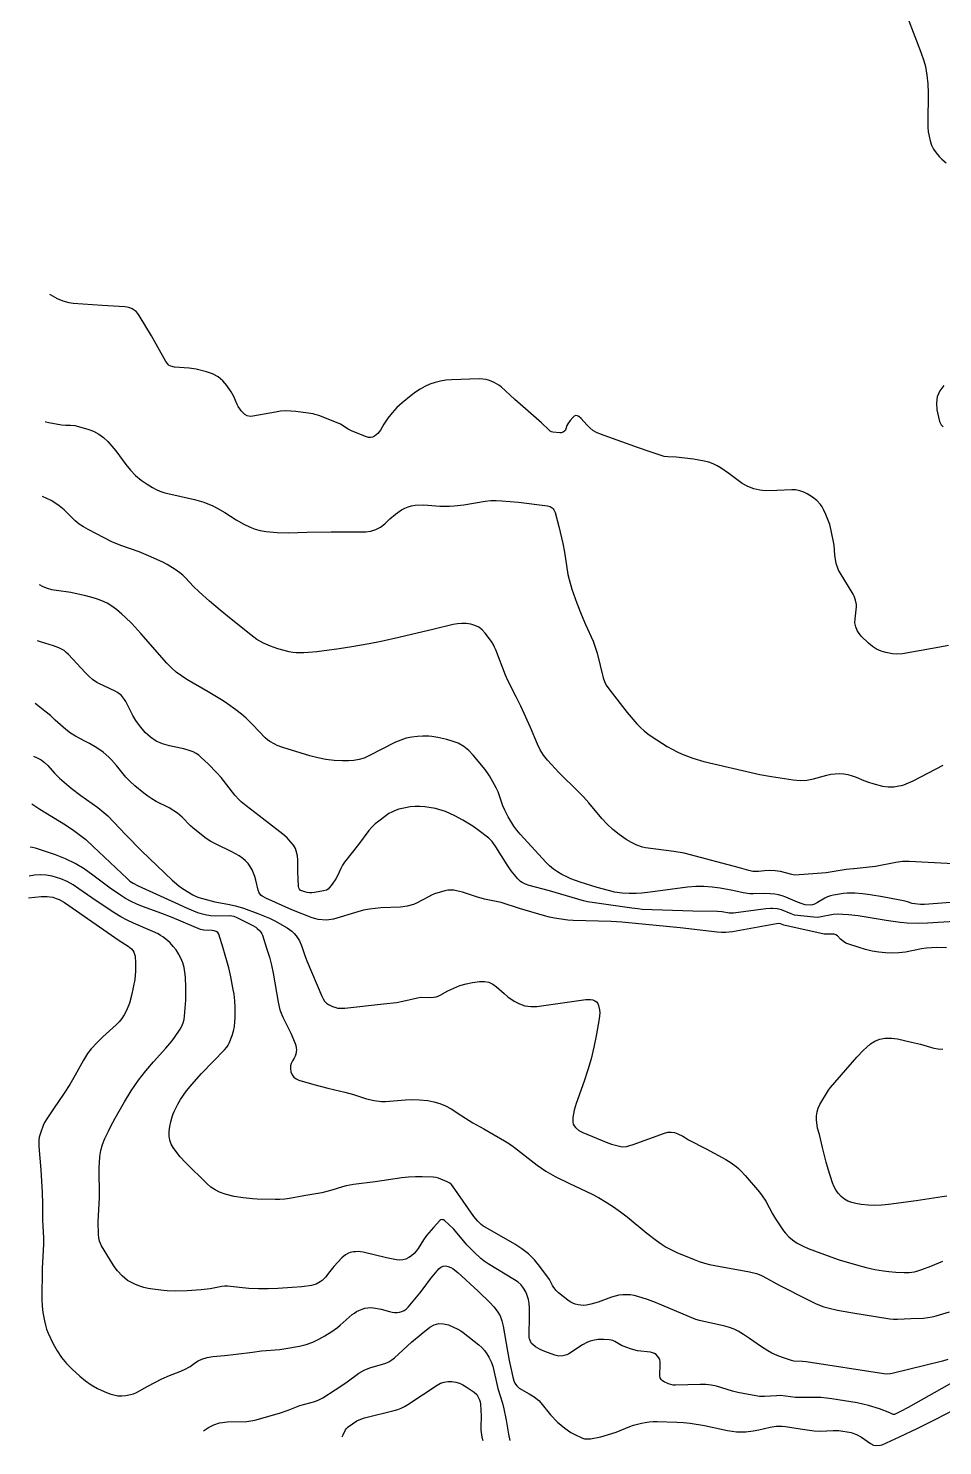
# Model space of a CAD drawing. Header units: centimetres. Extents: x 0 to 1302389, y -144212 to 85618.
# Drawn here: x 494861 to 502728, y -92347 to -80146 of the extents above; entities that cross this region are included whole.
import ezdxf

# ---------------------------------------------------------------- set-up
doc = ezdxf.new("R2010")
doc.units = ezdxf.units.CM
doc.header["$LTSCALE"] = 4
doc.layers.add('CURVAS-INTERMEDIARIAS', color=39, linetype='Continuous')
doc.layers.add('CURVAS-MESTRA', color=34, linetype='Continuous')

msp = doc.modelspace()

# ---------------------------------------------------------------- linework, layer by layer
at = {"layer": 'CURVAS-INTERMEDIARIAS'}
for points, elevation in [([(502371.929, -79909.753), (502541.293, -80350.67), (502567.108, -80425.237), (502580.991, -80475.841), (502593.382, -80549.997), (502600.77, -80624.85), (502602.683, -80700.04), (502599.927, -80955.692), (502601.153, -80995.749), (502604.561, -81035.52), (502611.237, -81074.881), (502620.094, -81113.955), (502633.389, -81151.225), (502650.191, -81186.466), (502672.266, -81218.668), (502697.845, -81248.861), (502722.027, -81273.222), (502757.767, -81303.823)], 77837.651), ([(502778.891, -85457.743), (502705.149, -85472.39), (502382.288, -85529.412), (502332.075, -85533.06), (502296.124, -85530.818), (502239.151, -85519.87), (502198.232, -85507.052), (502159.558, -85490.089), (502124.276, -85466.89), (502091.249, -85439.547), (502028.027, -85377.429), (502003.528, -85347.647), (501994.012, -85330.961), (501980.26, -85298.908), (501974.24, -85276.411), (501973.223, -85264.852), (501975.088, -85229.511), (501986.898, -85124.687), (501986.472, -85106.031), (501979.204, -85069.277), (501965.678, -85033.861), (501957.198, -85016.94), (501845.362, -84833.425), (501832.772, -84809.898), (501822.12, -84785.643), (501814.404, -84760.31), (501808.626, -84734.25), (501801.093, -84680.927), (501793.682, -84595.722), (501770.27, -84468.197), (501756.533, -84417.569), (501724.335, -84331.252), (501704.113, -84287.089), (501691.692, -84266.268), (501678.113, -84246.064), (501646.072, -84209.985), (501607.839, -84180.535), (501562.885, -84152.965), (501532.619, -84138.112), (501500.744, -84127.411), (501460.952, -84119.798), (501429.564, -84119.19), (501301.828, -84125.364), (501201.789, -84126.224), (501156.336, -84122.755), (501103.479, -84110.043), (501051.789, -84089.855), (501003.247, -84062.778), (500887.786, -83978.129), (500821.916, -83931.94), (500787.752, -83911.522), (500752.334, -83894.106), (500715.051, -83881.19), (500676.505, -83871.273), (500584.184, -83853.776), (500510.696, -83846.202), (500434.315, -83836.18), (500363.892, -83834.889), (500331.882, -83830.902), (500202.215, -83789.693), (500109.659, -83758.217), (499782.916, -83640.464), (499749.875, -83625.544), (499718.921, -83607.614), (499691.073, -83585.151), (499665.293, -83559.673), (499616.546, -83504.404), (499598.651, -83487.649), (499585.906, -83480.765), (499571.429, -83480.24), (499557.262, -83485.498), (499545.485, -83494.988), (499522.108, -83521.086), (499502.549, -83549.175), (499495.722, -83564.789), (499483.247, -83604.515), (499478.448, -83612.223), (499463.735, -83623.401), (499445.077, -83628.833), (499435.441, -83629.424), (499375.033, -83622.088), (499363.124, -83619.129), (499352.151, -83613.626), (499342.141, -83606.253), (499276.733, -83540.771), (499047.275, -83341.867), (498928.71, -83231.713), (498909.784, -83217.191), (498868.278, -83193.45), (498828.604, -83177.346), (498799.911, -83169.34), (498770.395, -83165.409), (498740.302, -83164.209), (498501.452, -83171.56), (498454.099, -83175.523), (498407.42, -83182.753), (498361.768, -83194.844), (498316.792, -83210.192), (498273.467, -83229.94), (498231.616, -83252.179), (498191.976, -83278.151), (498153.81, -83306.615), (498076.607, -83369.909), (498031.432, -83410.314), (497989.886, -83454.451), (497952.595, -83502.161), (497920.153, -83553.3), (497891.205, -83604.293), (497868.647, -83634.353), (497839.228, -83657.763), (497822.518, -83664.832), (497805.542, -83668.67), (497788.161, -83667.628), (497770.526, -83663.348), (497645.713, -83613.143), (497611.312, -83596.422), (497547.812, -83553.863), (497513.212, -83537.672), (497359.711, -83479.433), (497326.953, -83469.288), (497310.174, -83465.864), (497162.456, -83445.291), (497118.492, -83441.113), (497074.58, -83439.834), (497030.756, -83442.908), (496987.002, -83448.895), (496793.016, -83485.511), (496768.524, -83486.693), (496744.652, -83481.068), (496722.902, -83469.379), (496713.421, -83461.557), (496692.233, -83438.326), (496678.933, -83420.89), (496667.107, -83402.612), (496657.498, -83383.08), (496630.107, -83315.509), (496605.997, -83274.621), (496568.84, -83220.64), (496532.958, -83179.453), (496492.622, -83144.821), (496445.597, -83120.011), (496394.131, -83101.738), (496305.008, -83081.143), (496243.506, -83070.128), (496118.78, -83061.98), (496086.27, -83053.786), (496072.805, -83047.559), (496066.955, -83043.074), (496056.688, -83032.046), (496043.971, -83013.157), (495919.93, -82793.436), (495815.421, -82617.274), (495802.707, -82599.855), (495788.297, -82584.312), (495771.341, -82571.583), (495752.7, -82560.731), (495732.376, -82552.741), (495711.635, -82546.457), (495690.294, -82542.759), (495496.734, -82533.228), (495245.547, -82513.591), (495210.651, -82508.768), (495159.849, -82494.145), (495110.999, -82473.619), (495050.641, -82441.107), (495044.829, -82436.942)], 77837.651), ([(502737.878, -83220.139), (502704.574, -83267.278), (502681.837, -83317.402), (502674.953, -83372.015), (502678.645, -83429.615), (502701.775, -83531.395), (502708.547, -83548.67), (502715.158, -83558.809), (502731.987, -83576.887)], 77837.651), ([(502823.06, -87337.821), (502440.633, -87317.153), (502382.428, -87317.977), (502324.821, -87326.371), (502149.504, -87360.293), (502070.274, -87370.582), (501991.472, -87377.179), (501898.596, -87387.379), (501725.928, -87415.467), (501457.62, -87435.305), (501429.331, -87431.368), (501333.534, -87404.816), (501288.196, -87398.307), (501242.401, -87396.467), (501196.66, -87399.168), (501143.772, -87404.622), (501119.851, -87405.13), (501095.966, -87403.465), (501060.916, -87396.13), (500979.314, -87372.616), (500548.438, -87257.207), (500504.161, -87247.367), (500414.702, -87232.263), (500171.147, -87199.513), (500145.876, -87193.943), (500096.681, -87177.641), (500049.716, -87155.527), (500005.45, -87128.399), (499944.544, -87085.458), (499891.444, -87043.28), (499841.293, -86997.582), (499794.737, -86948.342), (499682.721, -86813.594), (499636.44, -86761.546), (499588.164, -86711.35), (499427.987, -86554.765), (499326.576, -86445.894), (499292.75, -86403.292), (499264.838, -86356.594), (499241.118, -86307.285), (499182.373, -86165.998), (499099.713, -85981.071), (499059.12, -85899.376), (498987.244, -85761.42), (498967.014, -85713.738), (498883.835, -85497.429), (498872.919, -85472.356), (498860.633, -85448.063), (498846.266, -85424.937), (498791.397, -85351.946), (498765.198, -85324.78), (498736.205, -85302.104), (498703.037, -85286.168), (498667.066, -85274.71), (498628.849, -85269.708), (498590.717, -85268.139), (498552.726, -85271.733), (498514.829, -85278.771), (498353.892, -85319.069), (498049.158, -85391.256), (497896.405, -85424.887), (497794.154, -85445.295), (497645.45, -85471.545), (497535.674, -85488.8), (497343.437, -85513.253), (497272.633, -85520.395), (497230.001, -85522.118), (497166.068, -85521.357), (497135.613, -85518.611), (497105.499, -85513.302), (497006.655, -85487.009), (496944.303, -85465.449), (496884.323, -85439.229), (496827.9, -85406.035), (496773.857, -85368.192), (496604.743, -85232.831), (496511.021, -85155.147), (496418.518, -85076.026), (496331.198, -84997.051), (496282.818, -84950.383), (496213.411, -84877.362), (496189.129, -84854.36), (496163.346, -84833.068), (496123.944, -84804.082), (496054.236, -84760.234), (496017.779, -84741.146), (495894.62, -84685.825), (495813.727, -84653.645), (495655.398, -84597.899), (495579.324, -84565.474), (495375.271, -84461.189), (495336.27, -84438.53), (495299.049, -84413.484), (495264.504, -84384.867), (495167.399, -84289.947), (495124.714, -84255.357), (495079.195, -84224.643), (495055.389, -84210.973), (494983.18, -84174.67)], 77638.323), ([(502945.91, -87659.796), (502573.205, -87688.995), (502537.594, -87689.583), (502487.696, -87682.961), (502467.173, -87678.35), (502427.088, -87665.463), (502406.616, -87660.517), (502210.528, -87623.408), (502105.011, -87605.582), (502039.298, -87596.242), (501973.202, -87590.348), (501952.201, -87589.804), (501907.126, -87590.215), (501874.287, -87593.352), (501789.602, -87607.549), (501763.173, -87614.008), (501737.531, -87622.458), (501713.072, -87633.893), (501651.526, -87671.68), (501625.474, -87685.973), (501607.144, -87692.317), (501587.815, -87694.027), (501545.024, -87690.523), (501518.42, -87683.551), (501479.521, -87668.908), (501377.941, -87625.103), (501347.086, -87613.708), (501315.705, -87604.618), (501283.522, -87598.988), (501242.736, -87595.276), (501184.55, -87594.127), (501097.418, -87596.662), (501068.572, -87595.571), (501011.417, -87586.869), (500923.273, -87568.268), (500813.295, -87547.49), (500743.621, -87537.864), (500673.833, -87532.698), (500603.864, -87534.217), (500533.782, -87540.195), (500210.851, -87583.269), (500139.81, -87590.924), (500092.314, -87594.294), (500031.085, -87594.64), (499970.049, -87590.158), (499904.768, -87580.675), (499852.716, -87568.922), (499756.275, -87542.404), (499610.12, -87495.971), (499529.144, -87465.944), (499489.72, -87448.376), (499450.839, -87429.519), (499413.763, -87407.854), (499378.507, -87383.799), (499345.992, -87356.155), (499315.296, -87326.121), (499091.426, -87082.479), (499063.278, -87048.801), (499038.396, -87012.645), (498989.421, -86932.269), (498959.921, -86876.389), (498943.953, -86837.572), (498916.148, -86751.499), (498902.627, -86717.046), (498886.691, -86683.647), (498827.404, -86579.374), (498792.288, -86526.683), (498688.858, -86401.751), (498650.666, -86362.042), (498607.684, -86327.58), (498560.255, -86300.07), (498508.822, -86281.074), (498461.124, -86267.977), (498385.036, -86249.728), (498333.723, -86240.839), (498307.911, -86238.301), (498255.997, -86238.26), (498208.495, -86241.111), (498159.485, -86247.079), (498111.507, -86256.897), (498065.082, -86272.464), (498019.679, -86291.878), (497791.004, -86408.975), (497749.2, -86427.29), (497706.335, -86441.305), (497661.869, -86448.843), (497616.335, -86452.067), (497564.501, -86451.869), (497492.699, -86448.387), (497421.554, -86440.69), (497351.382, -86426.685), (497281.845, -86408.471), (497049.1, -86336.234), (497002.604, -86319.092), (496980.173, -86308.625), (496937.176, -86284.123), (496917.165, -86269.826), (496898.61, -86253.68), (496793.155, -86141.63), (496736.221, -86084.321), (496695.777, -86048.899), (496647.01, -86011.189), (496575.01, -85959.672), (496537.91, -85935.56), (496408.179, -85857.6), (496224.61, -85750.622), (496177.772, -85720.516), (496133.212, -85687.627), (496092.047, -85650.572), (496053.147, -85610.743), (495829.653, -85356.173), (495750.235, -85270.135), (495694.87, -85215.193), (495666.052, -85188.932), (495619.951, -85149.131), (495580.272, -85119.667), (495538.66, -85093.81), (495494.123, -85073.361), (495447.662, -85056.53), (495417.41, -85047.689), (495354.006, -85030.729), (495290.176, -85015.747), (495225.718, -85003.731), (495102.363, -84986.015), (495062.662, -84978.348), (495023.999, -84967.639), (494986.893, -84952.394), (494956.142, -84936.801)], 77538.659), ([(502829.987, -87834.123), (502599.333, -87849.777), (502516.871, -87850.621), (502422.447, -87847.694), (502363.541, -87841.831), (502243.128, -87825.308), (502000.139, -87784.665), (501917.758, -87776.291), (501821.134, -87772.542), (501786.463, -87774.074), (501669.253, -87798.378), (501652.76, -87799.822), (501619.596, -87798.683), (501453.161, -87779.304), (501423.52, -87769.076), (501340.173, -87734.436), (501303.364, -87725.651), (501265.273, -87722.872), (501246.151, -87723.02), (501208.026, -87726.356), (500928.402, -87763.888), (500891.647, -87761.448), (500831.881, -87751.24), (500791.765, -87747.632), (500579.752, -87746.257), (500142.867, -87729.994), (500104.372, -87726.938), (500053.27, -87720.469), (499671.726, -87664.016), (499637.741, -87657.394), (499346.029, -87570.293), (499169.165, -87524.685), (499138.669, -87513.651), (499109.756, -87499.098), (499096.455, -87490.175), (499072.941, -87468.288), (499015.153, -87398.7), (498980.811, -87347.744), (498884.738, -87191.373), (498851.924, -87146.749), (498822.253, -87117.918), (498740.03, -87053.151), (498685.899, -87015.069), (498599.739, -86962.133), (498529.845, -86925.001), (498448.982, -86888.103), (498393.162, -86869.098), (498364.471, -86862.451), (498271.794, -86848.313), (498230.036, -86844.807), (498188.421, -86844.377), (498147.017, -86848.558), (498105.745, -86855.813), (498049.595, -86868.945), (498011.336, -86881.065), (497986.991, -86892.267), (497963.965, -86905.872), (497876.629, -86969.98), (497846.147, -86994.927), (497817.483, -87021.66), (497791.562, -87051.047), (497702.091, -87172.155), (497582.335, -87323.172), (497564.561, -87349.879), (497549.229, -87378.071), (497519.948, -87441.844), (497506.991, -87466.339), (497475.973, -87512.349), (497452.314, -87542.884), (497440.453, -87554.862), (497426.068, -87563.658), (497401.766, -87571.828), (497322.151, -87584.913), (497301.36, -87586.8), (497280.689, -87586.833), (497260.197, -87584.082), (497239.835, -87579.48), (497205.847, -87568.591), (497200.757, -87565.472), (497192.766, -87556.445), (497187.701, -87545.071), (497185.493, -87532.825), (497178.252, -87402.855), (497179.458, -87306.552), (497175.217, -87268.33), (497166.397, -87225.543), (497158.479, -87205.969), (497142.08, -87178.809), (497103.042, -87131.495), (497086.556, -87114.19), (497050.59, -87082.625), (496846.927, -86923.988), (496733.758, -86839.327), (496692.664, -86805.234), (496673.701, -86786.468), (496638.176, -86746.421), (496519.285, -86595.89), (496483.512, -86554.277), (496406.475, -86476.036), (496348.356, -86421.792), (496326.536, -86403.897), (496303.501, -86388.028), (496278.637, -86375.206), (496252.565, -86364.421), (496197.984, -86348.036), (496170.274, -86341.459), (496074.419, -86323.177), (496015.572, -86306.075), (495960.587, -86282.055), (495911.429, -86247.669), (495866.154, -86206.358), (495816.184, -86147.062), (495785.998, -86105.274), (495759.677, -86060.937), (495700.603, -85940.913), (495689.093, -85922.622), (495660.786, -85889.807), (495626.992, -85862.555), (495608.412, -85851.431), (495467.747, -85786.745), (495448.92, -85776.244), (495413.614, -85751.42), (495380.851, -85723.031), (495350.249, -85692.325), (495205.32, -85535.931), (495187.027, -85518.586), (495167.497, -85503), (495146.13, -85490.064), (495123.538, -85478.877), (495075.871, -85460.942), (494964.623, -85427.888), (494939.084, -85417.621)], 77438.995), ([(502760.653, -88060.37), (502674.253, -88058.064), (502588.201, -88063.748), (502545.635, -88070.329), (502408.314, -88098.215), (502351.18, -88105.257), (502293.638, -88107.045), (502235.831, -88105.327), (502178.244, -88098.796), (502121.226, -88089.461), (502065.057, -88075.914), (502009.456, -88059.564), (501912.665, -88027.143), (501895.189, -88019.699), (501875.022, -88007.674), (501850.35, -87985.908), (501823.718, -87958.236), (501809.521, -87949.28), (501793.872, -87943.744), (501777.333, -87942.362), (501727.044, -87944.607), (501709.245, -87943.468), (501361.947, -87867.263), (501333.016, -87855.332), (501318.508, -87852.338), (501298.686, -87853.319), (500918.601, -87922.748), (500863.255, -87928.123), (500826.188, -87928.25), (500789.225, -87925.457), (500470.944, -87889.637), (499967.511, -87840.458), (499876.139, -87835.825), (499548.966, -87825.596), (499501.594, -87821.813), (499387.96, -87805.467), (499344.239, -87797.118), (499300.967, -87786.724), (499086.384, -87723.649), (498930.193, -87671.795), (498787.083, -87643.174), (498716.981, -87622.807), (498596.144, -87583.178), (498546.029, -87569.392), (498520.86, -87565.078), (498495.734, -87563.437), (498470.661, -87565.789), (498445.621, -87570.823), (498356.214, -87597.637), (498328.87, -87608.336), (498302.48, -87621.219), (498250.024, -87651.006), (498199.487, -87676.05), (498173.433, -87687.008), (498119.71, -87703.071), (498064.104, -87710.233), (497895.048, -87717.502), (497844.782, -87721.434), (497794.92, -87727.843), (497745.699, -87737.968), (497696.879, -87750.589), (497485.989, -87813.262), (497446.151, -87820.985), (497425.931, -87821.922), (497354.618, -87816.95), (497333.135, -87812.982), (497301.625, -87803.544), (497127.689, -87733.028), (496905.303, -87634.884), (496882.716, -87622.898), (496872.317, -87615.494), (496862.383, -87607.386), (496846.688, -87588.048), (496837.635, -87564.849), (496818.468, -87477.939), (496809.94, -87447.287), (496799.326, -87417.506), (496785.559, -87389.048), (496769.703, -87361.471), (496750.736, -87336.087), (496729.85, -87312.648), (496706.091, -87292.135), (496673.991, -87269.545), (496611.943, -87233.882), (496475.663, -87170.148), (496431.846, -87146.296), (496390.079, -87119.031), (496349.664, -87089.492), (496274.964, -87029.156), (496255.709, -87011.481), (496184.183, -86935.333), (496143.476, -86902.71), (496073.025, -86857.347), (495959.394, -86800.32), (495922.64, -86779.545), (495887.521, -86756.123), (495853.478, -86730.934), (495776.652, -86667.296), (495737.385, -86630.662), (495700.617, -86591.53), (495617.868, -86492.248), (495574.679, -86443.65), (495552.242, -86420.098), (495504.023, -86377.007), (495450.575, -86340.602), (495387.953, -86303.719), (495347.715, -86281.176), (495265.426, -86239.545), (495222.761, -86212.692), (495183.147, -86181.559), (495092.615, -86101.697), (495050.353, -86062.351), (495003.36, -86023.591), (494931.303, -85967.391), (494919.877, -85959.003)], 77339.331), ([(494889.229, -86822.894), (494960.204, -86866.461), (495179.267, -87003.559), (495251.189, -87051.879), (495321.152, -87102.959), (495354.942, -87129.956), (495419.432, -87187.678), (495709.648, -87465.718), (495734.922, -87486.582), (495761.783, -87505.388), (495805.08, -87528.435), (496120.055, -87671.156), (496227.982, -87719.285), (496315.388, -87756.205), (496337.231, -87763.817), (496382.018, -87775.505), (496427.74, -87782.51), (496473.961, -87784.621), (496593.132, -87784.051), (496628.658, -87789.579), (496653.755, -87799.272), (496790.997, -87868.94), (496817.442, -87884.618), (496829.758, -87893.774), (496852.098, -87914.613), (496861.255, -87926.49), (496868.434, -87939.643), (496874.307, -87953.66), (496913.189, -88072.002), (496934.28, -88140.538), (496952.792, -88209.815), (496968.481, -88279.776), (497009.808, -88529.908), (497025.946, -88595.523), (497041.153, -88637.858), (497050.428, -88658.321), (497089.015, -88732.217), (497119.307, -88795.986), (497156.879, -88885.698), (497162.488, -88903.234), (497166.156, -88921.019), (497166.932, -88939.152), (497165.776, -88957.536), (497161.884, -88975.648), (497156.477, -88993.176), (497148.781, -89009.825), (497133.246, -89035.385), (497122.926, -89056.303), (497116.352, -89077.851), (497115.406, -89100.369), (497119.861, -89130.026), (497130.179, -89153.671), (497144.192, -89173.772), (497163.714, -89188.577), (497186.933, -89199.828), (497317.708, -89238.11), (497438.659, -89269.611), (497582.73, -89303.234), (497658.674, -89325.166), (497771.46, -89361.747), (497835.374, -89376.055), (497900.147, -89383.133), (497932.674, -89382.999), (498105.734, -89368.484), (498165.802, -89366.96), (498225.837, -89369.454), (498296.878, -89375.957), (498350.13, -89385.985), (498401.817, -89400.477), (498451.132, -89421.666), (498498.865, -89447.307), (498591.48, -89506.178), (498684.619, -89569.019), (498781.047, -89620.578), (498958.635, -89722.134), (499001.999, -89749.916), (499043.967, -89779.772), (499238.87, -89931.572), (499314.419, -89983.846), (499394.653, -90028.594), (499517.398, -90089.503), (499706.146, -90177.826), (499766.72, -90211.696), (499833.126, -90251.802), (499895.024, -90291.237), (499955.558, -90332.569), (500014.044, -90376.756), (500184.061, -90516.997), (500264.678, -90580.91), (500306.382, -90610.605), (500349.477, -90637.922), (500394.645, -90661.65), (500441.196, -90682.987), (500589.492, -90743.782), (500633.402, -90760.162), (500677.879, -90774.62), (500723.182, -90786.2), (500769.042, -90795.866), (501066.526, -90849.574), (501125.269, -90865.207), (501163.142, -90879.428), (501181.442, -90888.008), (501328.344, -90967.548), (501570.12, -91092.735), (501640.475, -91126.273), (501706.899, -91151.626), (501750.577, -91163.443), (501822.192, -91179.295), (501938.84, -91201.113), (502272.987, -91255.451), (502306.067, -91258.966), (502339.328, -91258.815), (502453.605, -91251.706), (502564.954, -91248.546), (502601.637, -91244.679), (502637.873, -91237.801), (502673.812, -91228.912), (502787.252, -91195.825)], 77140.003), ([(502772.014, -91605.048), (502726.141, -91620.038), (502294.019, -91726.426), (502276.01, -91729.657), (502248.55, -91730.23), (502221.121, -91727.506), (501554.6, -91625.959), (501523.195, -91622.702), (501448.11, -91619.932), (501427.106, -91614.634), (501351.126, -91588.611), (501303.755, -91570.122), (501257.67, -91549.113), (501224.385, -91530.409), (501170.655, -91496.962), (501064.924, -91423.394), (501013.22, -91389.236), (500970.016, -91362.011), (500933.214, -91342.707), (500893.966, -91329.073), (500853.36, -91318.725), (500636.098, -91269.882), (500603.307, -91260.795), (500258.286, -91114.43), (500187.288, -91087.442), (500105.898, -91061.575), (500073.756, -91054.078), (500041.365, -91048.977), (500008.604, -91047.467), (499975.614, -91048.347), (499942.781, -91052.549), (499910.408, -91058.702), (499878.728, -91067.749), (499763.298, -91110.564), (499701.821, -91128.773), (499663.743, -91136.952), (499639.559, -91139.215), (499615.301, -91138.09), (499590.992, -91134.715), (499567.377, -91127.971), (499544.722, -91119.206), (499523.481, -91107.398), (499503.203, -91093.558), (499423.24, -91030.445), (499401.317, -91010.038), (499382.989, -90986.353), (499372.309, -90969.441), (499344.271, -90915.25), (499263.188, -90803.708), (499216.284, -90747.462), (499165.299, -90695.802), (499108.182, -90651.007), (499046.974, -90610.797), (498770.069, -90453.348), (498757.103, -90444.315), (498727.86, -90414.539), (498694.577, -90374.531), (498510.639, -90111.406), (498497.717, -90096.371), (498482.067, -90084.197), (498464.54, -90074.504), (498391.264, -90045.2), (498368.182, -90037.38), (498343.985, -90034.441), (498250.644, -90032.728), (498191.697, -90033.182), (498132.895, -90035.699), (498074.298, -90041.275), (498015.849, -90048.905), (497844.058, -90075.756), (497658.247, -90098.73), (497595.445, -90110.502), (497564.638, -90118.88), (497473.095, -90147.985), (497386.219, -90168.942), (497230.739, -90195.714), (497108.242, -90219.893), (497067.186, -90225.374), (497025.843, -90227.914), (496984.311, -90228.513), (496829.199, -90224.594), (496789.218, -90222.338), (496709.487, -90214.595), (496630.615, -90201.487), (496553.139, -90181.704), (496505.521, -90164.051), (496467.281, -90145.019), (496432.208, -90120.633), (496399.24, -90092.693), (496211.885, -89908.649), (496166.465, -89859.73), (496145.633, -89833.687), (496107.391, -89780.641), (496090.289, -89750.645), (496078.976, -89718.009), (496073.364, -89683.811), (496072.724, -89666.534), (496073.684, -89642.073), (496078.389, -89600.355), (496086.347, -89559.136), (496097.256, -89517.409), (496106.184, -89490.639), (496117.206, -89464.652), (496146.724, -89407.338), (496170.032, -89367.241), (496195.028, -89328.318), (496222.569, -89291.142), (496251.809, -89255.141), (496286.451, -89215.851), (496351.882, -89144.353), (496547.957, -88940.257), (496567.975, -88917.035), (496579.708, -88900.321), (496589.111, -88882.335), (496613.024, -88816.243), (496624.532, -88777.909), (496633.452, -88739.108), (496638.513, -88699.635), (496640.997, -88659.685), (496640.378, -88572.055), (496637.066, -88516.289), (496630.323, -88460.832), (496621.299, -88405.592), (496603.08, -88312.289), (496585.229, -88234.003), (496537.834, -88065.066), (496498.57, -87943.745), (496490.172, -87929.404), (496476.641, -87919.749), (496459.919, -87914.37), (496442.481, -87912.315), (496370.16, -87910.441), (496340.484, -87904.24), (496097.003, -87800.193), (496008.658, -87765.836), (495843.177, -87704.634), (495793.444, -87684.391), (495744.841, -87661.925), (495697.916, -87636.13), (495652.113, -87608.11), (495563.452, -87546.978), (495416.261, -87434.821), (495341.033, -87382.069), (495262.872, -87334.765), (495180.325, -87295.631), (495094.847, -87261.935), (494921.081, -87204.494), (494895.073, -87198.079), (494876.018, -87195.291)], 77040.339), ([(502833.662, -91791.962), (502432.889, -92018.016), (502366.974, -92052.686), (502313.687, -92077.749), (502303.463, -92078.779), (502272.692, -92063.417), (502184.844, -92030.54), (502089.647, -92000.299), (501991.954, -91979.458), (501775.799, -91944.207), (501728.342, -91937.763), (501680.766, -91933), (501633.007, -91930.766), (501461.423, -91930.818), (501333.845, -91916.326), (501298.52, -91916.511), (501196.07, -91923.788), (501152.035, -91922.131), (501012.342, -91899.046), (500965.525, -91889.629), (500919.167, -91878.492), (500783.013, -91835.366), (500737.114, -91825.034), (500690.328, -91820.112), (500642.946, -91818.8), (500430.718, -91827.206), (500410.23, -91825.479), (500370.468, -91814.244), (500330.713, -91797.648), (500316.289, -91788.163), (500305.059, -91776.531), (500298.624, -91761.711), (500295.383, -91744.745), (500298.284, -91641.296), (500297.049, -91623.291), (500293.326, -91606.134), (500285.874, -91590.234), (500275.936, -91575.173), (500262.827, -91562.85), (500248.448, -91552.907), (500232.17, -91546.546), (500214.62, -91542.574), (500103.787, -91529.553), (500071.933, -91522.97), (500040.769, -91513.688), (500010.049, -91502.612), (499965.655, -91483.801), (499950.237, -91476.028), (499906.157, -91449.208), (499890.836, -91442.334), (499874.602, -91438.038), (499857.765, -91435.476), (499811.55, -91432.291), (499763.84, -91432.865), (499716.848, -91441.131), (499694.018, -91448.296), (499671.835, -91456.898), (499630.001, -91479.819), (499511.609, -91556.617), (499495.541, -91564.21), (499461.251, -91574.052), (499425.999, -91575.71), (499391.527, -91568.157), (499306.194, -91537.295), (499264.325, -91519.032), (499225.143, -91495.549), (499200.311, -91476.733), (499191.05, -91466.621), (499183.909, -91454.913), (499178.182, -91442.13), (499174.388, -91428.375), (499171.585, -91414.469), (499169.979, -91386.068), (499173.053, -91242.121), (499172.716, -91160.26), (499170.048, -91124.223), (499164.253, -91088.927), (499153.798, -91054.716), (499140.231, -91021.228), (499121.784, -90990.558), (499100.31, -90962.673), (499074.301, -90938.978), (499045.256, -90918.066), (498816.049, -90782.166), (498784.044, -90759.826), (498753.785, -90735.164), (498695.896, -90680.993), (498634.96, -90617.857), (498521.813, -90483.751), (498478.595, -90441.564), (498442.187, -90408.934), (498432.726, -90403.143), (498427.42, -90401.748), (498421.822, -90401.109), (498411.1, -90403.294), (498402.13, -90409.553), (498347.016, -90467.724), (498287.797, -90537.359), (498261.295, -90574.555), (498214.409, -90649.195), (498197.932, -90672.391), (498179.525, -90693.639), (498158.219, -90711.981), (498134.988, -90728.396), (498109.651, -90739.973), (498083.612, -90747.609), (498056.538, -90749.328), (498028.771, -90747.119), (497942.586, -90729.052), (497740.808, -90682.085), (497719.96, -90678.518), (497699.067, -90676.626), (497678.095, -90677.242), (497657.078, -90679.532), (497629.665, -90685.172), (497616.171, -90689.693), (497591.076, -90703.362), (497557.521, -90730.954), (497488.172, -90804.79), (497453.833, -90846.832), (497417.59, -90895.343), (497403.79, -90910.632), (497388.484, -90924.416), (497372.178, -90937.195), (497336.201, -90956.607), (497296.687, -90967.075), (497214.221, -90978.205), (497131.354, -90986.18), (497008.694, -90993.018), (496925.494, -90995.884), (496842.252, -90995.955), (496759.091, -90992.737), (496676.177, -90985.714), (496573.295, -90974.637), (496549.733, -90973.752), (496526.322, -90976.38), (496424.312, -90995.485), (496348.04, -91005.782), (496227.015, -91015.294), (496124.54, -91017.326), (496056.307, -91014.22), (496022.313, -91011.043), (495930.482, -90999.18), (495892.646, -90992.496), (495855.331, -90983.871), (495818.821, -90972.313), (495782.842, -90958.817), (495741.003, -90939.343), (495714.846, -90924.083), (495690.535, -90906.012), (495667.462, -90886.072), (495626.285, -90840.845), (495608.128, -90816.29), (495591.195, -90790.764), (495490.955, -90625.455), (495473.206, -90585.083), (495465.817, -90556.718), (495462.831, -90527.556), (495461.824, -90419.422), (495473.154, -90211.893), (495471.11, -89949.141), (495471.744, -89911.688), (495475.676, -89857.969), (495485.038, -89804.919), (495499.625, -89753.046), (495519.222, -89702.859), (495548.884, -89638.183), (495567.253, -89600.732), (495606.943, -89527.358), (495688.329, -89387.477), (495745.878, -89293.189), (495807.277, -89201.598), (495870.788, -89120.522), (495938.049, -89042.298), (496043.545, -88925.244), (496094.069, -88865.263), (496117.337, -88833.723), (496166.475, -88760.391), (496180.995, -88734.837), (496192.186, -88707.664), (496199.946, -88679.311), (496204.234, -88650.225), (496214.985, -88511.132), (496216.996, -88454.92), (496216.601, -88398.669), (496212.934, -88313.111), (496208.278, -88271.539), (496200.695, -88230.673), (496188.709, -88190.868), (496172.538, -88148.923), (496153.994, -88113.238), (496132.856, -88079.415), (496107.81, -88048.368), (496080.161, -88019.18), (496056.873, -87997.386), (496018.724, -87966.716), (495997.989, -87953.815), (495976.425, -87942.109), (495931.697, -87921.271), (495764.21, -87849.858), (495709.873, -87823.261), (495657.12, -87793.633), (495605.416, -87761.999), (495444.871, -87656.791), (495296.236, -87552.617), (495245.932, -87519.934), (495193.717, -87491.287), (495138.616, -87468.665), (495064.183, -87445.461), (495013.73, -87436.143), (494963.24, -87431.956), (494912.704, -87435.432), (494867.224, -87443.162)], 76940.675), ([(494860.525, -87631.998), (494861.517, -87631.962), (494972.16, -87619.945), (495021.88, -87618.476), (495070.963, -87626.548), (495100.07, -87635.715), (495124.86, -87645.594), (495171.953, -87672.393), (495641.637, -87997.689), (495718.925, -88046.919), (495747.84, -88070.624), (495759.778, -88084.13), (495769.296, -88098.83), (495775.189, -88115.324), (495778.671, -88133.014), (495783.147, -88191.802), (495783.965, -88263.486), (495775.519, -88334.675), (495749.221, -88472.944), (495731.801, -88538.837), (495705.945, -88601.895), (495685.436, -88639.133), (495665.217, -88669.584), (495641.686, -88697.559), (495615.957, -88723.88), (495502.451, -88827.89), (495456.411, -88872.758), (495401.379, -88930.153), (495370.19, -88970.01), (495334.613, -89027.533), (495263.359, -89158.492), (495218.511, -89236.579), (495169.266, -89311.969), (495077.195, -89445.782), (495015.186, -89540.675), (495000.397, -89566.038), (494987.168, -89592.115), (494966.98, -89647.098), (494954.913, -89691.196), (494951.144, -89717.196), (494951.534, -89770.071), (494967.482, -89972.138), (494979.102, -90167.457), (494981.945, -90261.538), (494983.429, -90402.759), (494989.794, -90561.402), (494989.472, -90616.426), (494979.654, -90817.413), (494976.643, -91089.154), (494980.476, -91146.648), (494986.286, -91200.848), (494999.102, -91272.762), (495007.293, -91308.196), (495017.331, -91343.019), (495030.143, -91376.926), (495073.784, -91469.441), (495107.509, -91529.497), (495145.348, -91586.481), (495189.353, -91638.838), (495237.47, -91688.133), (495303.756, -91748.75), (495351.695, -91788.039), (495401.99, -91823.568), (495455.828, -91853.468), (495512.033, -91879.608), (495562.055, -91899.661), (495595.397, -91909.985), (495629.159, -91916.667), (495663.564, -91917.893), (495698.378, -91915.475), (495740.687, -91907.377), (495766.75, -91899.553), (495791.673, -91888.629), (495887.662, -91833.751), (496008.047, -91771.075), (496076.481, -91741.32), (496159.29, -91710.886), (496202.923, -91691.671), (496253.817, -91664.474), (496298.89, -91632.086), (496322.397, -91617.577), (496354.215, -91602.9), (496400.099, -91587.081), (496447.996, -91579.184), (496548.421, -91570.804), (496647.731, -91560.282), (496789.264, -91541.91), (496866.49, -91529.629), (497024.309, -91517.63), (497076.646, -91511.648), (497194.608, -91490.737), (497252.054, -91475.31), (497307.85, -91455.869), (497361.17, -91430.407), (497412.84, -91400.931), (497470.72, -91363.51), (497520.451, -91328.507), (497544.134, -91309.479), (497647.815, -91218.776), (497666.065, -91204.795), (497685.156, -91192.247), (497705.493, -91181.845), (497731.696, -91171.067), (497756.229, -91164.176), (497781.021, -91159.664), (497806.206, -91158.731), (497831.653, -91160.167), (497897.777, -91171.731), (497968.774, -91192.902), (497990.056, -91198.343), (498011.482, -91201.52), (498033.146, -91201.274), (498054.963, -91198.767), (498075.699, -91192.401), (498094.968, -91183.554), (498112.047, -91170.979), (498127.659, -91155.924), (498228.615, -91035.356), (498265.91, -90986.421), (498319.851, -90911.503), (498392.203, -90823.659), (498409.914, -90809.639), (498428.918, -90800.744), (498449.879, -90799.528), (498472.123, -90803.434), (498494.955, -90813.873), (498516.795, -90825.894), (498556.534, -90856.24), (498731.217, -91017.531), (498834.031, -91117.925), (498867.165, -91152.534), (498895.904, -91189.483), (498919.657, -91228.846), (498935.958, -91271.85), (498947.273, -91317.256), (498982.777, -91534.115), (498997.407, -91612.282), (499014.015, -91690.054), (499029.287, -91756.786), (499038.14, -91788.806), (499046.701, -91808.853), (499052.575, -91817.985), (499063.785, -91831.862), (499084.727, -91851.328), (499170.219, -91899.651), (499212.634, -91927.198), (499253.551, -91959.343), (499271.446, -91978.124), (499354.065, -92080.25), (499414.397, -92144.136), (499476.278, -92196.885), (499529.1, -92233.164), (499557.182, -92248.486), (499629.255, -92281.115), (499645.613, -92286.548), (499671.371, -92289.157), (499697.315, -92287.077), (499787.292, -92270.514), (499854.016, -92252.048), (499919.594, -92229.853), (500036.385, -92181.644), (500068.909, -92170.006), (500102.088, -92160.415), (500135.705, -92152.192), (500169.782, -92146.192), (500203.997, -92141.748), (500238.437, -92139.656), (500273.025, -92139.123), (500441.844, -92143.182), (500499.052, -92146.167), (500556.005, -92151.902), (500678.348, -92171.802), (500876.52, -92215.134), (500915.714, -92222.15), (500955.087, -92226.817), (500994.713, -92227.984), (501034.518, -92226.802), (501097.005, -92220.08), (501146.226, -92211.05), (501242.835, -92187.664), (501295.611, -92180.02), (501322.167, -92178.469), (501348.646, -92178.434), (501375.039, -92180.673), (501502.565, -92201.977), (501623.442, -92219.225), (501676.281, -92221.393), (501787.011, -92215.271), (501833.553, -92216.519), (501940.132, -92234.025), (501955.768, -92238.048), (501986.069, -92249.31), (502028.759, -92272.458), (502108.558, -92328.831), (502134.486, -92341.93), (502163.147, -92346.656), (502192.533, -92343.722), (502206.687, -92339.688), (502357.339, -92271.17), (502514.375, -92196.574), (502669.786, -92118.648), (502823.621, -92037.674)], 76841.011), ([(502763.393, -90200.096), (502723.415, -90204.519), (502499.489, -90239.275), (502263.346, -90271.145), (502204.215, -90276.541), (502145.115, -90278.588), (502086.045, -90275.644), (502027.003, -90269.361), (501980.324, -90262.381), (501946.091, -90254.022), (501913.655, -90241.919), (501883.896, -90224.21), (501855.931, -90202.768), (501831.808, -90176.766), (501810.687, -90148.835), (501794.074, -90118.007), (501780.473, -90085.242), (501742.717, -89966.733), (501725.015, -89905.421), (501694.54, -89781.456), (501669.369, -89667.846), (501652.658, -89613.568), (501643.49, -89542.703), (501643.14, -89507.886), (501647.136, -89474.013), (501657.639, -89441.565), (501672.476, -89410.069), (501746.845, -89285.899), (501763.574, -89262.272), (501990.067, -89002.904), (502046.045, -88943.24), (502072.233, -88917.946), (502107.033, -88889.104), (502145.298, -88865.036), (502165.705, -88855.569), (502186.649, -88847.863), (502230.62, -88839.434), (502263.061, -88837.794), (502288.833, -88838.298), (502339.962, -88845.552), (502460.283, -88872.062), (502537.306, -88891.061), (502651.301, -88923.842), (502689.672, -88930.757), (502728.6, -88933.061)], 77339.331), ([(497560.914, -92271.577), (497568.25, -92253.557), (497589.381, -92211.143), (497596.256, -92201.791), (497613.387, -92185.973), (497687.144, -92134.204), (497707.735, -92123.028), (497751.881, -92106.959), (498007.41, -92043.713), (498038.614, -92034.335), (498068.903, -92022.892), (498097.838, -92008.352), (498125.869, -91991.739), (498378.707, -91825.248), (498408.322, -91809.88), (498438.996, -91798.762), (498471.284, -91794.003), (498504.642, -91793.485), (498537.912, -91799.103), (498569.973, -91808.024), (498600.215, -91821.91), (498629.245, -91839.12), (498696.14, -91886.4), (498718.541, -91907.565), (498734.123, -91934.158), (498741.971, -91953.344), (498747.163, -91969.019), (498751.094, -91990.704), (498757.272, -92093.945), (498754.494, -92185.042), (498755.392, -92214.751), (498763.666, -92273.714), (498771.732, -92301.524)], 76641.682)]:
    msp.add_lwpolyline(points, dxfattribs=dict(at, elevation=elevation))
at = {"layer": 'CURVAS-MESTRA'}
for points, elevation in [([(495006.022, -83530.815), (495011.978, -83532.749), (495035.828, -83538.664), (495146.131, -83559.057), (495184.403, -83561.677), (495222.84, -83561.317), (495260.719, -83565.627), (495371.898, -83596.479), (495420.367, -83614.897), (495465.857, -83638.136), (495506.865, -83668.585), (495544.884, -83703.853), (495613.539, -83784.184), (495645.787, -83826.008), (495699.548, -83900.771), (495738.859, -83949.788), (495781.735, -83994.973), (495829.952, -84034.405), (495881.722, -84070.014), (495929.4, -84098.532), (495960.736, -84115.327), (495992.897, -84130.074), (496026.295, -84141.746), (496060.519, -84151.36), (496291.422, -84203.281), (496370.599, -84225.546), (496446.822, -84256.449), (496486.489, -84276.211), (496552.452, -84314.38), (496648.354, -84377.021), (496714.948, -84414.405), (496769.814, -84440.329), (496812.137, -84456.355), (496855.859, -84468.048), (496905.749, -84477.618), (497001.953, -84487.258), (497098.635, -84488.331), (497259.805, -84483.65), (497467.149, -84480.453), (497763.586, -84479.745), (497808.536, -84475.125), (497851.493, -84461.107), (497891.346, -84439.147), (497927.066, -84410.971), (497971.844, -84369.256), (498020.131, -84328.138), (498071.906, -84291.506), (498099.428, -84276.552), (498127.922, -84264.454), (498157.877, -84256.628), (498188.806, -84251.648), (498263.133, -84248.593), (498297.52, -84249.968), (498401.828, -84258.976), (498442.832, -84260.469), (498483.854, -84259.451), (498524.892, -84256.754), (498606.714, -84247.025), (498791.967, -84216.103), (498839.208, -84211.703), (498886.64, -84211.039), (498934.216, -84212.893), (499077.033, -84226.146), (499327.658, -84255.571), (499349.693, -84261.709), (499368.962, -84274.044), (499376.934, -84282.409), (499383.738, -84291.5), (499392.747, -84312.521), (499424.794, -84435.327), (499458.95, -84581.833), (499472.922, -84655.713), (499504.288, -84848), (499513.185, -84890.152), (499536.54, -84973.154), (499579.443, -85095.461), (499616.332, -85189.577), (499654.364, -85277.894), (499720.592, -85420.371), (499733.753, -85454.413), (499754.38, -85524.586), (499806.481, -85737.02), (499817.57, -85769.878), (499834.102, -85800.377), (499864.247, -85843.434), (500013.355, -86036.306), (500097.021, -86134.136), (500127.067, -86164.556), (500158.56, -86193.237), (500192.246, -86219.314), (500227.389, -86243.652), (500358.342, -86326.794), (500400.39, -86351.607), (500443.377, -86374.516), (500487.762, -86394.582), (500533.086, -86412.743), (500579.355, -86428.637), (500673.059, -86456.535), (501005.53, -86535.099), (501154.424, -86568.235), (501254.328, -86586.93), (501443.427, -86615.896), (501501.164, -86620.57), (501558.996, -86617.326), (501616.282, -86607.373), (501730.457, -86574.979), (501766.623, -86567.49), (501803.337, -86563.457), (501840.407, -86561.719), (501877.249, -86564.125), (501913.417, -86569.579), (501948.609, -86579.606), (501983.137, -86592.672), (502049.084, -86621.159), (502089.666, -86636.185), (502126.286, -86647.256), (502211.432, -86668.212), (502258.123, -86674.961), (502309.24, -86673.942), (502352.25, -86667.647), (502373.392, -86662.704), (502394.359, -86656.846), (502435.308, -86642.062), (502474.853, -86623.856), (502732.298, -86490.091)], 77737.987), ([(494903.804, -86412.072), (494937.582, -86426.155), (494970.335, -86443.13), (494985.387, -86453.714), (494999.781, -86465.332), (495026.73, -86491.015), (495086.552, -86557.381), (495128.555, -86599.506), (495229.62, -86687.141), (495311.904, -86751.027), (495458.155, -86853.95), (495511.053, -86895.088), (495543.197, -86926.058), (495698.861, -87088.752), (495836.604, -87228.029), (496098.081, -87477.462), (496155.74, -87527.445), (496186.732, -87549.618), (496274.793, -87603.625), (496305.898, -87618.765), (496327.444, -87627.052), (496463.928, -87665.375), (496578.064, -87684.935), (496642.477, -87699.062), (496712.362, -87720.604), (496836.265, -87765.036), (496934.272, -87805.799), (496981.741, -87829.465), (497086.279, -87888.096), (497108.233, -87902.57), (497128.804, -87918.612), (497147.298, -87937.008), (497164.409, -87956.962), (497192.615, -88001.353), (497213.155, -88049.771), (497239.205, -88127.513), (497256.868, -88173.505), (497386.987, -88477.911), (497397.294, -88499.203), (497409.618, -88519.398), (497424.897, -88536.875), (497443.943, -88550.143), (497476.466, -88566.437), (497506.397, -88576.191), (497521.942, -88579.275), (497553.597, -88581.838), (497585.32, -88580.41), (497917.562, -88544.316), (498027.669, -88530.923), (498082.166, -88521.094), (498209.303, -88490.891), (498236.129, -88486.511), (498318.062, -88487.759), (498350.122, -88486.099), (498369.2, -88482.619), (498387.541, -88476.328), (498405.387, -88468.161), (498470.391, -88432.229), (498521.339, -88407.484), (498573.568, -88386.503), (498627.719, -88371.136), (498683.154, -88359.524), (498744.145, -88350.093), (498784.692, -88349.778), (498822.969, -88356.432), (498857.857, -88373.538), (498890.485, -88397.605), (498954.056, -88455.419), (498987.743, -88482.043), (499040.199, -88519.917), (499085.946, -88544.46), (499133.441, -88561.564), (499183.574, -88567.519), (499235.467, -88566.026), (499637.952, -88507.504), (499658.184, -88505.626), (499678.371, -88505.139), (499698.498, -88506.738), (499718.589, -88509.739), (499735.856, -88516.668), (499750.298, -88526.491), (499760.489, -88540.677), (499767.852, -88557.766), (499774.663, -88594.476), (499776.885, -88620.092), (499776.048, -88645.802), (499773.166, -88671.56), (499747.67, -88818.987), (499727.848, -88917.801), (499704.567, -89015.702), (499676.108, -89112.221), (499644.19, -89207.828), (499574.204, -89400.185), (499556.749, -89459.515), (499546.852, -89520.564), (499544.552, -89543.936), (499545.33, -89562.221), (499549.11, -89579.399), (499557.395, -89594.905), (499568.691, -89609.306), (499598.577, -89633.129), (499632.339, -89651.061), (499831.774, -89734.365), (499878.275, -89751.314), (499902.066, -89758.04), (499958.809, -89770.892), (499974.756, -89773.117), (500006.909, -89771.059), (500064.677, -89755.54), (500333.587, -89655.949), (500363.27, -89648.996), (500392.69, -89646.92), (500421.723, -89652.15), (500450.487, -89662.246), (500492.783, -89683.467), (500507.037, -89691.674), (500540.525, -89715.423), (500694.623, -89791.498), (500863.121, -89883.064), (500908.953, -89911.424), (500951.723, -89944.235), (500971.888, -89962.2), (500991.464, -89980.774), (501028.22, -90020.299), (501153.396, -90165.94), (501176.529, -90195.104), (501206.881, -90241.98), (501263.94, -90349.814), (501290.884, -90393.902), (501360.064, -90497.731), (501376.588, -90518.449), (501405.78, -90548.286), (501435.039, -90573.474), (501477.691, -90602.868), (501523.521, -90627.508), (501570.984, -90648.902), (501764.865, -90721.724), (501838.419, -90746.671), (501987.454, -90790.565), (502069.533, -90812.485), (502143.876, -90829.915), (502219.138, -90842.761), (502264.066, -90848.576), (502326.021, -90854.283), (502397.191, -90857.344), (502441.149, -90855.246), (502484.77, -90848.992), (502506.25, -90844.304), (502548.313, -90831.337), (502627.754, -90801.142), (502731.112, -90758.773)], 77239.667), ([(496368.663, -92217.842), (496412.025, -92190.379), (496457.719, -92167.025), (496505.742, -92150.547), (496530.666, -92146.09), (496570.069, -92142.918), (496740.027, -92138.005), (496774.433, -92134.397), (496808.409, -92127.903), (496842.101, -92119.49), (497029.553, -92063.597), (497097.115, -92040.208), (497197.47, -92002.301), (497325.898, -91965.384), (497361.055, -91952.165), (497394.177, -91934.435), (497500.846, -91867.168), (497591.112, -91805.689), (497703.156, -91723.371), (497748.944, -91695.615), (497799.074, -91676.831), (497908.919, -91646.586), (497936.615, -91636.671), (497962.953, -91624.337), (497987.282, -91608.398), (498010.273, -91590.043), (498156.246, -91455.828), (498240.673, -91385.628), (498315.287, -91326.752), (498353.73, -91306.163), (498393.227, -91294.638), (498434.329, -91296.695), (498476.496, -91307.808), (498557.41, -91344.978), (498580.735, -91357.516), (498602.302, -91372.881), (498736.349, -91477.685), (498762.581, -91501.097), (498786.39, -91526.494), (498806.548, -91554.866), (498824.282, -91585.222), (498843.866, -91624.716), (498858.343, -91662.498), (498901.975, -91855.104), (498939.742, -91979.808), (498952.481, -92030.352), (498972.797, -92127.995), (498991.345, -92247.669), (499003.765, -92302.736)], 76741.346)]:
    msp.add_lwpolyline(points, dxfattribs=dict(at, elevation=elevation))

doc.saveas('drawing.dxf')
